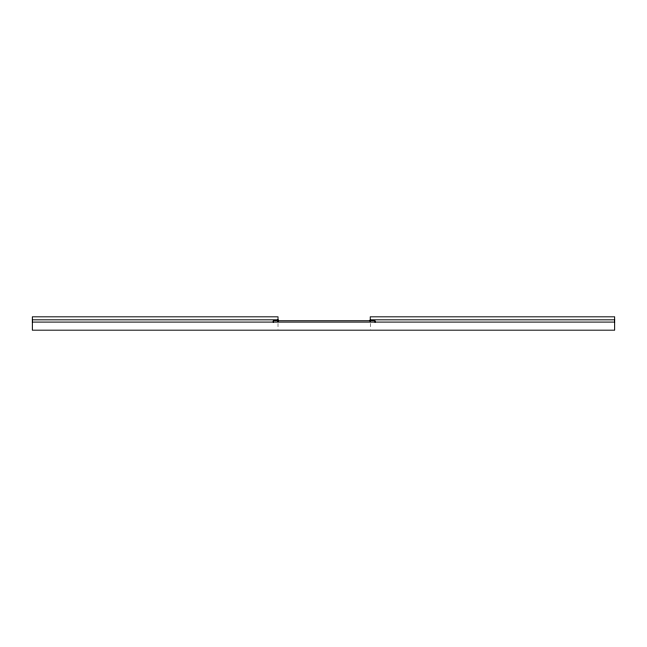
<?xml version="1.0" encoding="UTF-8"?>
<svg xmlns="http://www.w3.org/2000/svg" width="647" height="647" viewBox="0 0 647 647"><rect width="100%" height="100%" fill="white"/><g stroke="black" fill="none" stroke-linecap="round" stroke-linejoin="round"><path stroke-width="0.49" stroke-dasharray="3.23 2.43" d="M370.238 323.5L370.238 329.242M278.008 323.5L278.008 329.242"/><path stroke-width="0.97" d="M32.35 319.812L278.008 319.812M370.238 319.812L614.65 319.812M32.35 322.101L614.65 322.101M375.074 322.101L375.074 320.766L273.228 320.766L273.236 322.101M370.238 321.591L370.238 316.82L614.65 316.82L614.65 330.18L32.35 330.18L32.35 316.82L278.008 316.82L278.008 321.591"/></g></svg>
